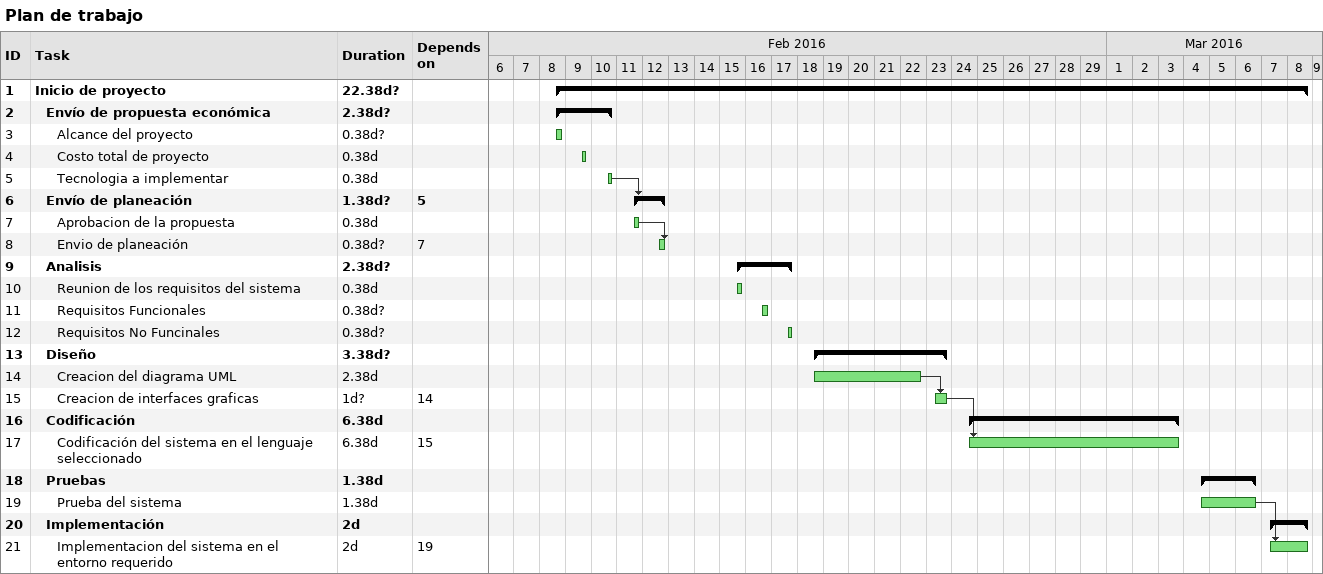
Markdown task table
Plan de trabajo

| ID | Level | Task | Duration | Start | Finish | Predecessors |
|---|---|---|---|---|---|---|
| 1 | 1 | **Inicio de proyecto** | 22.38d? | 2016-02-08 | 2016-03-08 |  |
| 2 | 2 | **Envío de propuesta económica** | 2.38d? | 2016-02-08 | 2016-02-10 |  |
| 3 | 3 | Alcance del proyecto | 0.38d? | 2016-02-08 | 2016-02-08 |  |
| 4 | 3 | Costo total de proyecto | 0.38d | 2016-02-09 | 2016-02-09 |  |
| 5 | 3 | Tecnologia a implementar | 0.38d | 2016-02-10 | 2016-02-10 |  |
| 6 | 2 | **Envío de planeación** | 1.38d? | 2016-02-11 | 2016-02-12 | 5 |
| 7 | 3 | Aprobacion de la propuesta | 0.38d | 2016-02-11 | 2016-02-11 |  |
| 8 | 3 | Envio de planeación | 0.38d? | 2016-02-12 | 2016-02-12 | 7 |
| 9 | 2 | **Analisis** | 2.38d? | 2016-02-15 | 2016-02-17 |  |
| 10 | 3 | Reunion de los requisitos del sistema | 0.38d | 2016-02-15 | 2016-02-15 |  |
| 11 | 3 | Requisitos Funcionales | 0.38d? | 2016-02-16 | 2016-02-16 |  |
| 12 | 3 | Requisitos No Funcinales | 0.38d? | 2016-02-17 | 2016-02-17 |  |
| 13 | 2 | **Diseño** | 3.38d? | 2016-02-18 | 2016-02-23 |  |
| 14 | 3 | Creacion del diagrama UML | 2.38d | 2016-02-18 | 2016-02-22 |  |
| 15 | 3 | Creacion de interfaces graficas | 1d? | 2016-02-23 | 2016-02-23 | 14 |
| 16 | 2 | **Codificación** | 6.38d | 2016-02-24 | 2016-03-03 |  |
| 17 | 3 | Codificación del sistema en el lenguaje seleccionado | 6.38d | 2016-02-24 | 2016-03-03 | 15 |
| 18 | 2 | **Pruebas** | 1.38d | 2016-03-04 | 2016-03-06 |  |
| 19 | 3 | Prueba del sistema | 1.38d | 2016-03-04 | 2016-03-06 |  |
| 20 | 2 | **Implementación** | 2d | 2016-03-07 | 2016-03-08 |  |
| 21 | 3 | Implementacion del sistema en el entorno requerido | 2d | 2016-03-07 | 2016-03-08 | 19 |
